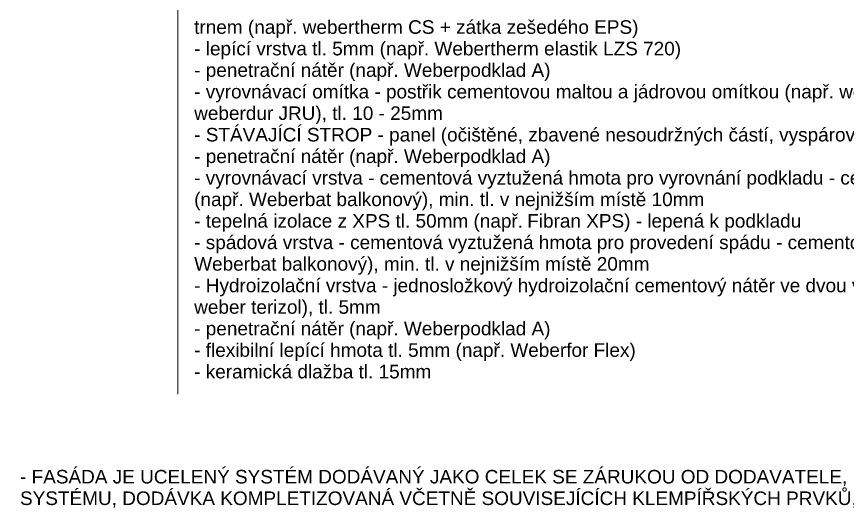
# Model space of a CAD drawing. Header units: millimetres. Extents: x 3925 to 6837, y 3411 to 5969.
# Drawn here: x 3925 to 5455, y 3411 to 4318 of the extents above; entities that cross this region are included whole.
import ezdxf

# ---------------------------------------------------------------- set-up
doc = ezdxf.new("R2010")
doc.units = ezdxf.units.MM
doc.layers.add('A-DETL-THIN', color=151, linetype='Continuous', lineweight=18)
doc.layers.add('G-ANNO-TEXT', color=231, linetype='Continuous', lineweight=9)
doc.styles.add('Arial_1', font='arial.ttf', dxfattribs={"height": 25})

msp = doc.modelspace()

# ---------------------------------------------------------------- linework, layer by layer
at = {"layer": 'A-DETL-THIN'}
msp.add_line((4221.9, 4706.7), (4221.9, 3621.7), dxfattribs=at)

# ---------------------------------------------------------------- texts
at = {"layer": 'G-ANNO-TEXT', "color": 7, "char_height": 25, "attachment_point": 1, "style": 'Arial_1', "bg_fill": 3, "box_fill_scale": 1.25, "bg_fill_color": 256, "bg_fill_true_color": 13158600, "bg_fill_transparency": 0}
for s, insert, width in [('trnem (např. webertherm CS + zátka zešedého EPS)', (4251.7, 4311), 988.481), ('- FASÁDA JE UCELENÝ SYSTÉM DODÁVANÝ JAKO CELEK SE ZÁRUKOU OD DODAVATELE, PROVEDENÍ DLE TYPOVÝCH ŘEŠENÍ VYBRANÉHO ', (3931, 3482.3), 2899.704)]:
    msp.add_mtext(s, dxfattribs=dict(at, insert=insert, width=width))

# ---------------------------------------------------------------- next in the draw order: texts
for s, insert, width in [('- lepící vrstva tl. 5mm (např. Webertherm elastik LZS 720)', (4251.7, 4271.3), 1091.097), ('SYSTÉMU, DODÁVKA KOMPLETIZOVANÁ VČETNĚ SOUVISEJÍCÍCH KLEMPÍŘSKÝCH PRVKŮ, KOTEVNÍHO A SPOJOVACÍHO MATERIÁLU', (3931, 3442.6), 2735.358)]:
    msp.add_mtext(s, dxfattribs=dict(at, insert=insert, width=width))

# ---------------------------------------------------------------- next in the draw order: texts
at = {"layer": 'G-ANNO-TEXT', "color": 7, "insert": (4251.7, 4231.7), "char_height": 25, "width": 792.869, "attachment_point": 1, "style": 'Arial_1', "bg_fill": 3, "box_fill_scale": 1.25, "bg_fill_color": 256, "bg_fill_true_color": 13158600, "bg_fill_transparency": 0}
msp.add_mtext('- penetrační nátěr (např. Weberpodklad A)', dxfattribs=at)

# ---------------------------------------------------------------- next in the draw order: texts
at = {"layer": 'G-ANNO-TEXT', "color": 7, "insert": (4251.7, 4192), "char_height": 25, "width": 1811.814, "attachment_point": 1, "style": 'Arial_1', "bg_fill": 3, "box_fill_scale": 1.25, "bg_fill_color": 256, "bg_fill_true_color": 13158600, "bg_fill_transparency": 0}
msp.add_mtext('- vyrovnávací omítka - postřik cementovou maltou a jádrovou omítkou (např. weberdur podhoz + ', dxfattribs=at)

# ---------------------------------------------------------------- next in the draw order: texts
at = {"layer": 'G-ANNO-TEXT', "color": 7, "insert": (4251.7, 4152.3), "char_height": 25, "width": 555.569, "attachment_point": 1, "style": 'Arial_1', "bg_fill": 3, "box_fill_scale": 1.25, "bg_fill_color": 256, "bg_fill_true_color": 13158600, "bg_fill_transparency": 0}
msp.add_mtext('weberdur JRU), tl. 10 - 25mm', dxfattribs=at)

# ---------------------------------------------------------------- next in the draw order: texts
at = {"layer": 'G-ANNO-TEXT', "color": 7, "insert": (4251.7, 4112.6), "char_height": 25, "width": 1820.632, "attachment_point": 1, "style": 'Arial_1', "bg_fill": 3, "box_fill_scale": 1.25, "bg_fill_color": 256, "bg_fill_true_color": 13158600, "bg_fill_transparency": 0}
msp.add_mtext('- STÁVAJÍCÍ STROP - panel (očištěné, zbavené nesoudržných částí, vyspárované, reprofilované)', dxfattribs=at)

# ---------------------------------------------------------------- next in the draw order: texts
at = {"layer": 'G-ANNO-TEXT', "color": 7, "insert": (4251.7, 4072.9), "char_height": 25, "width": 792.869, "attachment_point": 1, "style": 'Arial_1', "bg_fill": 3, "box_fill_scale": 1.25, "bg_fill_color": 256, "bg_fill_true_color": 13158600, "bg_fill_transparency": 0}
msp.add_mtext('- penetrační nátěr (např. Weberpodklad A)', dxfattribs=at)

# ---------------------------------------------------------------- next in the draw order: texts
at = {"layer": 'G-ANNO-TEXT', "color": 7, "insert": (4251.7, 4033.2), "char_height": 25, "width": 1713.206, "attachment_point": 1, "style": 'Arial_1', "bg_fill": 3, "box_fill_scale": 1.25, "bg_fill_color": 256, "bg_fill_true_color": 13158600, "bg_fill_transparency": 0}
msp.add_mtext('- vyrovnávací vrstva - cementová vyztužená hmota pro vyrovnání podkladu - cementový pot', dxfattribs=at)

# ---------------------------------------------------------------- next in the draw order: texts
at = {"layer": 'G-ANNO-TEXT', "color": 7, "insert": (4251.7, 3993.5), "char_height": 25, "width": 1165.654, "attachment_point": 1, "style": 'Arial_1', "bg_fill": 3, "box_fill_scale": 1.25, "bg_fill_color": 256, "bg_fill_true_color": 13158600, "bg_fill_transparency": 0}
msp.add_mtext('(např. Weberbat balkonový), min. tl. v nejnižším místě 10mm  ', dxfattribs=at)

# ---------------------------------------------------------------- next in the draw order: texts
at = {"layer": 'G-ANNO-TEXT', "color": 7, "insert": (4251.7, 3953.8), "char_height": 25, "width": 743.164, "attachment_point": 1, "style": 'Arial_1', "bg_fill": 3, "box_fill_scale": 1.25, "bg_fill_color": 256, "bg_fill_true_color": 13158600, "bg_fill_transparency": 0}
msp.add_mtext('- tepelná izolace z XPS tl. 50mm (např. ', dxfattribs=at)

# ---------------------------------------------------------------- next in the draw order: texts
at = {"layer": 'G-ANNO-TEXT', "color": 7, "insert": (4864.9, 3953.8), "char_height": 25, "width": 618.101, "attachment_point": 1, "style": 'Arial_1', "bg_fill": 3, "box_fill_scale": 1.25, "bg_fill_color": 256, "bg_fill_true_color": 13158600, "bg_fill_transparency": 0}
msp.add_mtext('Fibran XPS) - lepená k podkladu ', dxfattribs=at)

# ---------------------------------------------------------------- next in the draw order: texts
at = {"layer": 'G-ANNO-TEXT', "color": 7, "insert": (4251.7, 3914.2), "char_height": 25, "width": 1769.324, "attachment_point": 1, "style": 'Arial_1', "bg_fill": 3, "box_fill_scale": 1.25, "bg_fill_color": 256, "bg_fill_true_color": 13158600, "bg_fill_transparency": 0}
msp.add_mtext('- spádová vrstva - cementová vyztužená hmota pro provedení spádu - cementový potěr (např. ', dxfattribs=at)

# ---------------------------------------------------------------- next in the draw order: texts
at = {"layer": 'G-ANNO-TEXT', "color": 7, "insert": (4251.7, 3874.5), "char_height": 25, "width": 1043.797, "attachment_point": 1, "style": 'Arial_1', "bg_fill": 3, "box_fill_scale": 1.25, "bg_fill_color": 256, "bg_fill_true_color": 13158600, "bg_fill_transparency": 0}
msp.add_mtext('Weberbat balkonový), min. tl. v nejnižším místě 20mm  ', dxfattribs=at)

# ---------------------------------------------------------------- next in the draw order: texts
at = {"layer": 'G-ANNO-TEXT', "color": 7, "insert": (4251.7, 3834.8), "char_height": 25, "width": 1754.894, "attachment_point": 1, "style": 'Arial_1', "bg_fill": 3, "box_fill_scale": 1.25, "bg_fill_color": 256, "bg_fill_true_color": 13158600, "bg_fill_transparency": 0}
msp.add_mtext('- Hydroizolační vrstva - jednosložkový hydroizolační cementový nátěr ve dvou vrstvách (např. ', dxfattribs=at)

# ---------------------------------------------------------------- next in the draw order: texts
at = {"layer": 'G-ANNO-TEXT', "color": 7, "insert": (4251.7, 3795.1), "char_height": 25, "width": 428.101, "attachment_point": 1, "style": 'Arial_1', "bg_fill": 3, "box_fill_scale": 1.25, "bg_fill_color": 256, "bg_fill_true_color": 13158600, "bg_fill_transparency": 0}
msp.add_mtext('weber terizol), tl. 5mm ', dxfattribs=at)

# ---------------------------------------------------------------- next in the draw order: texts
at = {"layer": 'G-ANNO-TEXT', "color": 7, "insert": (4251.7, 3755.4), "char_height": 25, "width": 792.869, "attachment_point": 1, "style": 'Arial_1', "bg_fill": 3, "box_fill_scale": 1.25, "bg_fill_color": 256, "bg_fill_true_color": 13158600, "bg_fill_transparency": 0}
msp.add_mtext('- penetrační nátěr (např. Weberpodklad A)', dxfattribs=at)

# ---------------------------------------------------------------- next in the draw order: texts
at = {"layer": 'G-ANNO-TEXT', "color": 7, "insert": (4251.7, 3715.7), "char_height": 25, "width": 984.472, "attachment_point": 1, "style": 'Arial_1', "bg_fill": 3, "box_fill_scale": 1.25, "bg_fill_color": 256, "bg_fill_true_color": 13158600, "bg_fill_transparency": 0}
msp.add_mtext('- flexibilní lepící hmota tl. 5mm (např. Weberfor Flex)', dxfattribs=at)

# ---------------------------------------------------------------- next in the draw order: texts
at = {"layer": 'G-ANNO-TEXT', "color": 7, "insert": (4251.7, 3676), "char_height": 25, "width": 542.742, "attachment_point": 1, "style": 'Arial_1', "bg_fill": 3, "box_fill_scale": 1.25, "bg_fill_color": 256, "bg_fill_true_color": 13158600, "bg_fill_transparency": 0}
msp.add_mtext('- keramická dlažba tl. 15mm ', dxfattribs=at)

doc.saveas('drawing.dxf')
